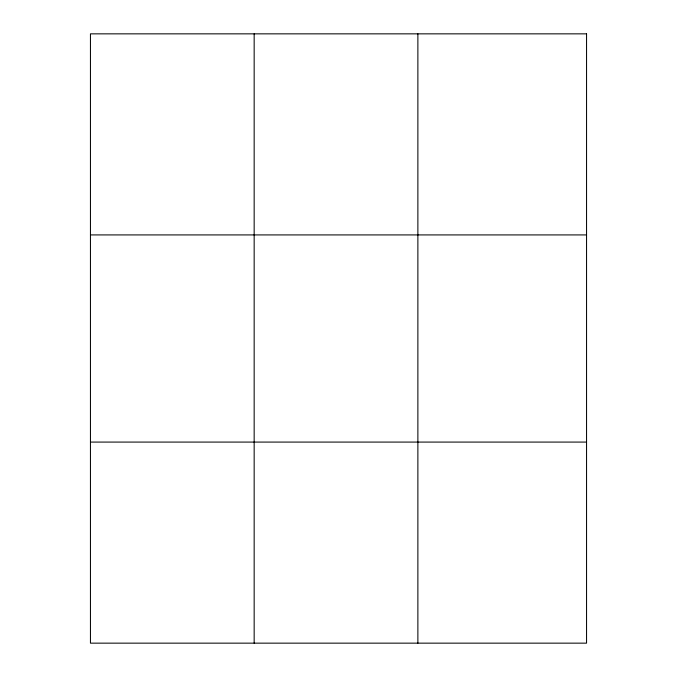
<?xml version="1.0" encoding="UTF-8"?>
<svg xmlns="http://www.w3.org/2000/svg" width="677" height="677" viewBox="0 0 677 677"><rect width="100%" height="100%" fill="white"/><g stroke="black" fill="none" stroke-linecap="round" stroke-linejoin="round"><path stroke-width="1.02" d="M254.163 643.15L254.163 33.85M417.878 643.15L417.878 33.85M90.447 234.919L586.553 234.919M90.447 442.081L586.553 442.081M586.553 33.85L586.553 643.15L90.447 643.15L90.447 33.85L586.553 33.85"/></g></svg>
